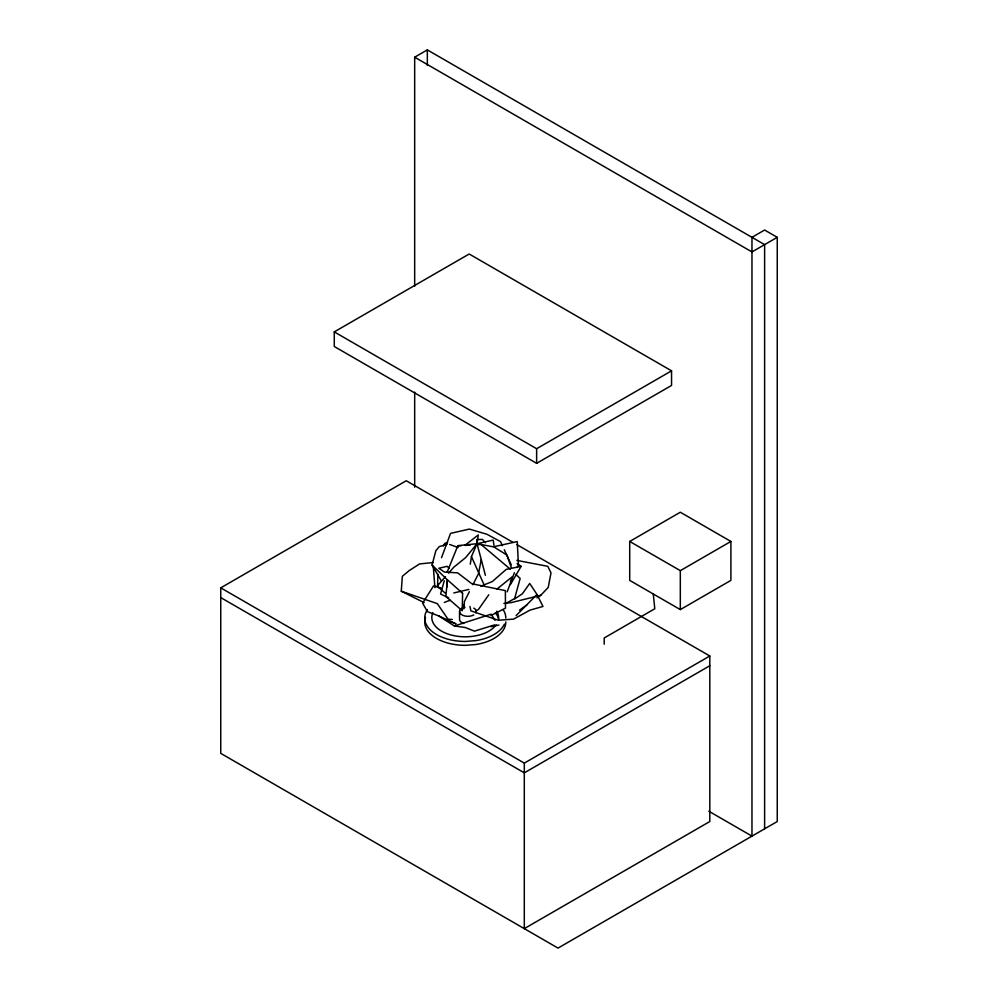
<?xml version="1.0" encoding="UTF-8"?>
<svg xmlns="http://www.w3.org/2000/svg" width="998" height="998" viewBox="0 0 998 998"><rect width="100%" height="100%" fill="white"/><g stroke="black" fill="none" stroke-linecap="round" stroke-linejoin="round"><path stroke-width="1.5" d="M437.897 574.262L437.573 586.674L439.981 588.446M446.904 587.123L447.391 579.838L432.084 565.043L435.827 550.721L439.27 546.605L446.967 544.334M424.125 602.63L401.271 591.203L402.344 576.308L409.23 570.569L419.597 563.92L433.032 562.56M463.796 608.942L464.469 601.382L469.372 591.689M470.295 564.219L471.443 556.61L477.019 543.723L478.267 534.965L464.968 545.282M485.415 542.787L482.421 539.419L476.782 539.569L477.019 543.723L481.273 559.591L478.491 573.7L472.877 584.778M441.515 557.695L450.535 533.394L469.359 529.077L486.974 534.292L500.522 541.615L502.406 545.694M444.272 580.724L440.58 594.035L448.726 597.852M447.042 572.428L457.857 545.644L477.019 543.723L493.224 540.08L493.91 545.332M507.146 591.864L514.382 572.74M510.402 582.009L512.361 576.657L497.016 589.045M517.089 567.513L518.436 564.893L517.251 541.577L494.047 546.679M443.287 546.006L444.796 543.374L447.615 542.401M510.39 584.628L521.131 566.34L517.101 563.571M488.758 594.783L478.391 609.566L475.921 610.901M445.482 576.657L437.249 586.026L445.22 593.124M448.564 573.151L453.716 567.288L465.729 557.52L477.019 543.723L493.96 546.966L506.884 555.038L511.413 567.775M536.986 597.927L540.741 595.307L548.214 587.473L551.008 572.864L547.79 566.328L516.864 560.389M516.078 615.654L536.986 594.471L529.701 583.456L522.391 593.76L514.706 598.9M519.471 610.165L526.969 604.925M414.681 286.214L414.681 57.198L427.331 49.9L764.618 244.635L764.618 828.827M334.268 331.885L469.185 254.003L671.554 370.832L671.554 385.44L536.637 463.334L334.268 346.493L334.268 331.885L536.637 448.726L671.554 370.832M414.681 57.198L751.968 251.933L777.255 237.324L777.255 821.529L558.019 948.1L220.745 753.365L220.745 587.847L406.248 480.749L512.835 542.276M629.713 541.452L680.312 512.236L730.898 541.452L730.898 580.387L680.312 609.603L629.713 580.387L629.713 541.452L680.312 570.656L730.898 541.452M524.299 763.108L709.803 655.998L709.803 821.529L524.299 928.627L524.299 763.108L220.745 587.847M709.803 665.741L524.299 772.839L220.745 597.59M505.549 603.59L514.619 598.551L520.145 578.478L515.729 574.312M491.078 615.454L505.487 608.131L505.362 590.604L471.805 583.73L457.67 572.877L444.384 572.041L438.821 568.249L447.141 566.328L449.362 568.411M480.824 586.15L492.326 581.547L506.236 569.371L521.131 566.34M494.571 624.91L474.487 631.135L465.255 627.505L454.389 625.983L438.746 615.941L427.406 611.674L422.628 603.166L433.519 585.901L440.991 588.121M454.389 625.983L491.066 614.169L495.045 620.332M540.741 595.307L511.475 602.543L503.865 603.403M453.803 592.949L468.898 589.419M490.854 626.682L498.925 625.047M465.579 545.432L470.195 545.12M477.88 544.596L480.949 544.397L510.215 569.11M458.132 545.894L461.113 545.706M452.331 619.496L447.99 619.172L437.311 603.64L401.271 591.203M449.661 544.459L458.132 547.553M446.805 620.232L456.036 623.862L438.746 615.941M777.255 237.324L764.618 230.027L751.968 237.324L751.968 251.346M516.877 544.621L709.803 655.998M708.792 811.199L751.968 836.124L751.968 251.933M463.346 605L464.943 607.67M432.084 565.043L441.316 580.836M536.986 594.471L542.974 606.46L529.975 610.127L513.633 619.109L498.264 620.245L470.894 610.851L469.946 606.46M484.429 585.601L471.443 556.61M504.302 549.786L511.226 564.781M481.273 559.591L485.39 575.297M653.266 593.935L654.788 608.755L604.202 637.971L604.202 644.184M433.307 566.689L434.916 587.66M680.312 570.656L680.312 609.603M536.637 448.726L536.637 463.334M459.542 611.512L459.542 619.296A8.346 4.815 0 0 0 463.721 623.476M427.331 49.9L427.331 65.481M414.681 392.139L414.681 487.174M473.801 608.106A8.346 4.815 0 0 1 475.959 612.76M473.801 614.918A8.346 4.815 0 0 1 462.81 615.329A8.346 4.815 0 0 1 460.664 609.104M461.987 608.106A8.346 4.815 0 0 1 463.721 607.333M505.811 621.929A40.544 23.403 0 0 1 475.759 644.533L465.268 645.332A40.544 23.403 0 0 1 425.51 617.35M504.439 624.087A40.544 23.403 0 0 1 475.759 640.641L465.268 641.44A40.544 23.403 0 0 1 427.418 609.641M503.129 609.641A40.544 23.403 0 0 1 505.811 618.036M496.156 624.76A33.396 19.274 0 0 1 454.726 635.826A33.396 19.274 0 0 1 432.882 612.685M444.31 602.493A33.396 19.274 0 0 1 450.198 600.309M496.742 611.188A33.396 19.274 0 0 1 498.538 618.635M495.32 612.784A35.778 20.659 0 0 1 498.701 619.234M462.598 593.274L462.224 610.714L445.869 596.48L447.391 579.838L462.598 593.274"/></g></svg>
